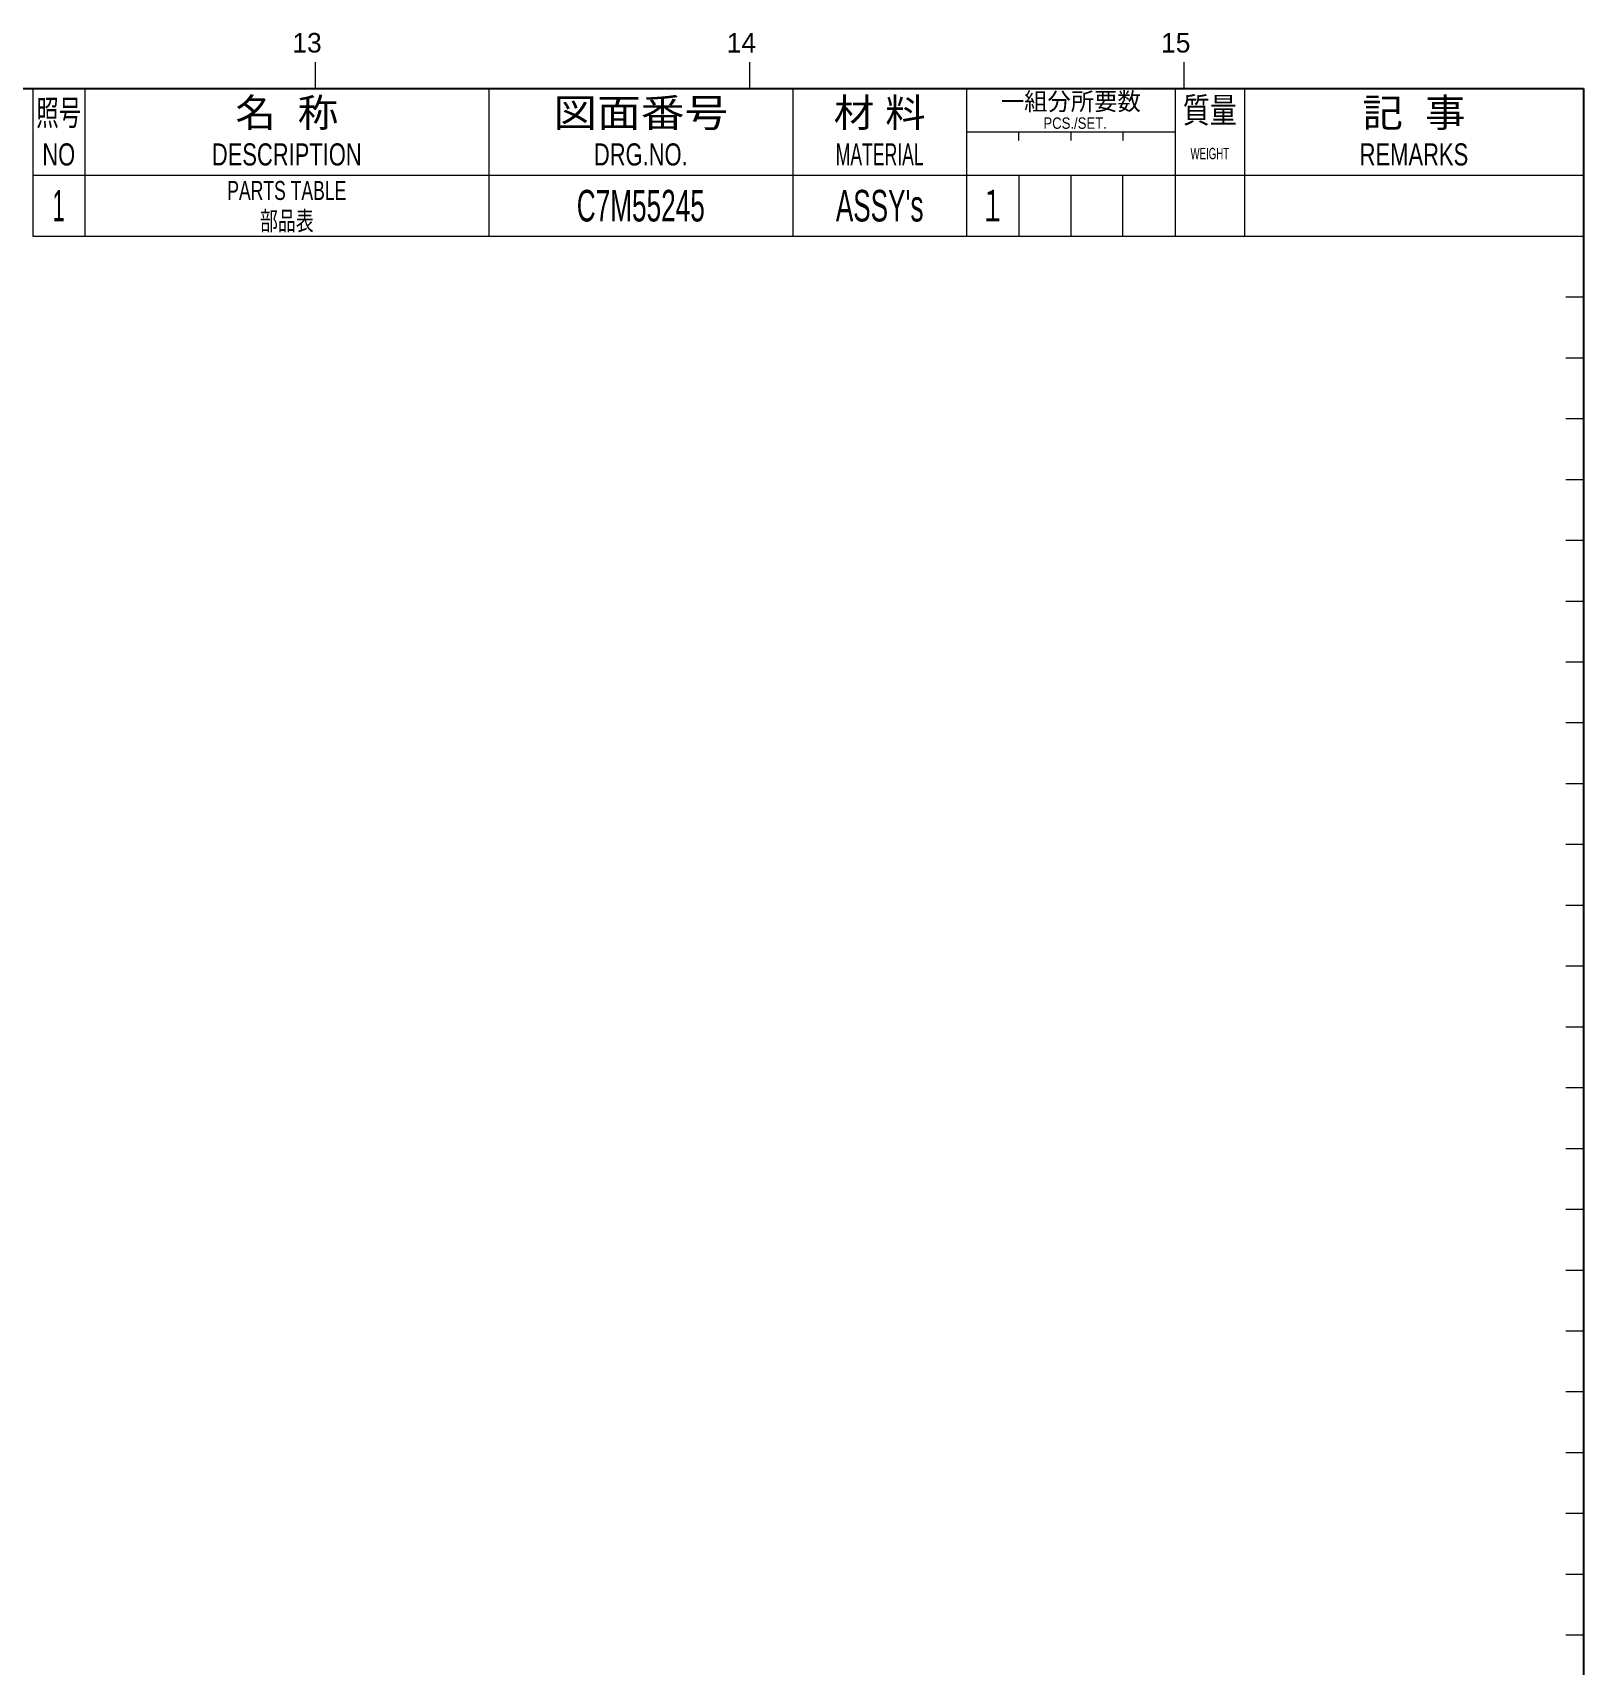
# Model space of a CAD drawing. Header units: millimetres. Extents: x 10 to 832, y 7 to 590.
# Drawn here: x 653 to 831.5, y 402.5 to 590.4 of the extents above; entities that cross this region are included whole.
import ezdxf
from ezdxf.enums import TextEntityAlignment as Align

# ---------------------------------------------------------------- set-up
doc = ezdxf.new("R2010")
doc.units = ezdxf.units.MM
for name, color, linetype in [('図面枠B6M', 7, 'Continuous'), ('表題、部品表_01', 7, 'Continuous'), ('表題、部品表_02', 7, 'Continuous'), ('表題、部品表_03', 7, 'Continuous')]:
    doc.layers.add(name, color=color, linetype=linetype)
doc.styles.add('HG丸ｺﾞｼｯｸM-PRO', font='')
doc.styles.get('HG丸ｺﾞｼｯｸM-PRO').set_extended_font_data('HG丸ｺﾞｼｯｸM-PRO')

# ---------------------------------------------------------------- blocks, each defined once
blk = doc.blocks.new('BLKF023')
at = {"layer": '図面枠B6M', "color": 4, "linetype": 'Continuous', "lineweight": 13}
for p, q in [((685.5, 587), (685.5, 584)), ((735.5, 587), (735.5, 584)), ((785.5, 587), (785.5, 584)), ((829.5, 567), (831.5, 567)), ((829.5, 560), (831.5, 560)), ((829.5, 553), (831.5, 553)), ((829.5, 546), (831.5, 546)), ((829.5, 539), (831.5, 539)), ((829.5, 532), (831.5, 532)), ((829.5, 525), (831.5, 525)), ((829.5, 518), (831.5, 518)), ((829.5, 511), (831.5, 511)), ((829.5, 504), (831.5, 504)), ((829.5, 497), (831.5, 497)), ((829.5, 490), (831.5, 490)), ((829.5, 483), (831.5, 483)), ((829.5, 476), (831.5, 476)), ((829.5, 469), (831.5, 469)), ((829.5, 462), (831.5, 462)), ((829.5, 455), (831.5, 455)), ((829.5, 448), (831.5, 448)), ((829.5, 441), (831.5, 441)), ((829.5, 434), (831.5, 434)), ((829.5, 427), (831.5, 427)), ((829.5, 420), (831.5, 420)), ((829.5, 413), (831.5, 413)), ((829.5, 406), (831.5, 406))]:
    blk.add_line(p, q, dxfattribs=at)
at = {"layer": '図面枠B6M', "color": 2, "linetype": 'Continuous', "lineweight": 25}
for p, q in [((35.5, 584), (831.5, 584)), ((831.5, 584), (831.5, 15))]:
    blk.add_line(p, q, dxfattribs=at)
at = {"layer": '図面枠B6M', "color": 4, "linetype": 'Continuous', "lineweight": 13, "style": 'HG丸ｺﾞｼｯｸM-PRO', "width": 1.003994}
for s, p in [('13', (682.9, 587.45)), ('14', (732.9, 587.45)), ('15', (782.9, 587.45))]:
    blk.add_text(s, height=2.255, dxfattribs=at).set_placement(p, align=Align.BOTTOM_LEFT)
blk = doc.blocks.new('BLKF026')
at = {"layer": '表題、部品表_01', "color": 4, "linetype": 'Continuous', "lineweight": 13}
for p, q in [((653, 584), (653, 574)), ((653, 584), (831.5, 584)), ((659, 584), (659, 574)), ((705.5, 584), (705.5, 574)), ((740.5, 584), (740.5, 574)), ((760.5, 584), (760.5, 574)), ((784.5, 584), (784.5, 574)), ((792.5, 584), (792.5, 574)), ((831.5, 584), (831.5, 574)), ((760.5, 579), (784.5, 579)), ((766.5, 578), (766.5, 579)), ((772.5, 579), (772.5, 578)), ((778.5, 579), (778.5, 578)), ((653, 574), (831.5, 574))]:
    blk.add_line(p, q, dxfattribs=at)
at = {"layer": '表題、部品表_01', "color": 3, "linetype": 'Continuous', "lineweight": 35, "style": 'HG丸ｺﾞｼｯｸM-PRO'}
for s, height, width, p in [('照号', 2.909, 0.651535, (656, 581.2)), ('名  称', 3.273, 1.042426, (682.25, 581.2)), ('図面番号', 3.273, 1.127518, (723, 581.2)), ('材 料', 3.273, 1.042439, (750.5, 581.2)), ('一組分所要数', 2.036, 0.966638, (772.5, 582.5)), ('質量', 2.909, 0.781842, (788.5, 581.5)), ('記  事', 3.273, 1.042426, (812, 581.2)), ('PCS./SET.', 1.309, 0.862935, (773, 580)), ('NO', 2.545, 0.740841, (656, 576.4)), ('DESCRIPTION', 2.5455, 0.741365, (682.25, 576.4)), ('DRG.NO.', 2.545, 0.741189, (723, 576.4)), ('MATERIAL', 2.545, 0.594756, (750.5, 576.4)), ('WEIGHT', 1.309, 0.635507, (788.5, 576.5)), ('REMARKS', 2.545, 0.742803, (812, 576.4))]:
    blk.add_text(s, height=height, dxfattribs=dict(at, width=width)).set_placement(p, align=Align.MIDDLE_CENTER)
blk = doc.blocks.new('BLKF025')
at = {"layer": '表題、部品表_01', "color": 3, "linetype": 'Continuous', "lineweight": 13}
blk.add_blockref('BLKF026', (0, 0), dxfattribs=at)
blk = doc.blocks.new('BLKF292')
at = {"layer": '表題、部品表_02', "color": 4, "linetype": 'Continuous', "lineweight": 13}
for p, q in [((653, 574), (653, 567)), ((653, 574), (831.5, 574)), ((659, 574), (659, 567)), ((705.5, 574), (705.5, 567)), ((740.5, 574), (740.5, 567)), ((760.5, 574), (760.5, 567)), ((766.5, 574), (766.5, 567)), ((772.5, 574), (772.5, 567)), ((778.5, 567), (778.5, 574)), ((784.5, 574), (784.5, 567)), ((792.5, 574), (792.5, 567)), ((831.5, 574), (831.5, 567)), ((653, 567), (831.5, 567))]:
    blk.add_line(p, q, dxfattribs=at)

msp = doc.modelspace()

# ---------------------------------------------------------------- block references
at = {"layer": '図面枠B6M', "color": 4, "linetype": 'Continuous', "lineweight": 13}
msp.add_blockref('BLKF023', (0, 0), dxfattribs=at)
at = {"layer": '表題、部品表_01', "color": 3, "linetype": 'Continuous', "lineweight": 13}
msp.add_blockref('BLKF025', (0, 0), dxfattribs=at)
at = {"layer": '表題、部品表_02', "color": 4, "linetype": 'Continuous', "lineweight": 13}
msp.add_blockref('BLKF292', (0, 0), dxfattribs=at)

# ---------------------------------------------------------------- texts
at = {"layer": '表題、部品表_03', "color": 3, "linetype": 'Continuous', "lineweight": 35, "style": 'HG丸ｺﾞｼｯｸM-PRO'}
for s, height, width, p in [('PARTS TABLE', 2.1818, 0.692873, (682.25, 572.25)), ('1', 3.64, 0.521199, (656, 570.5)), ('C7M55245', 3.636, 0.619792, (723, 570.5)), ("ASSY's", 3.636, 0.617769, (750.5, 570.5)), ('１', 3.64, 0.578238, (763.5, 570.5)), ('部品表', 2.182, 0.692256, (682.25, 568.75))]:
    msp.add_text(s, height=height, dxfattribs=dict(at, width=width)).set_placement(p, align=Align.MIDDLE_CENTER)

doc.saveas('drawing.dxf')
